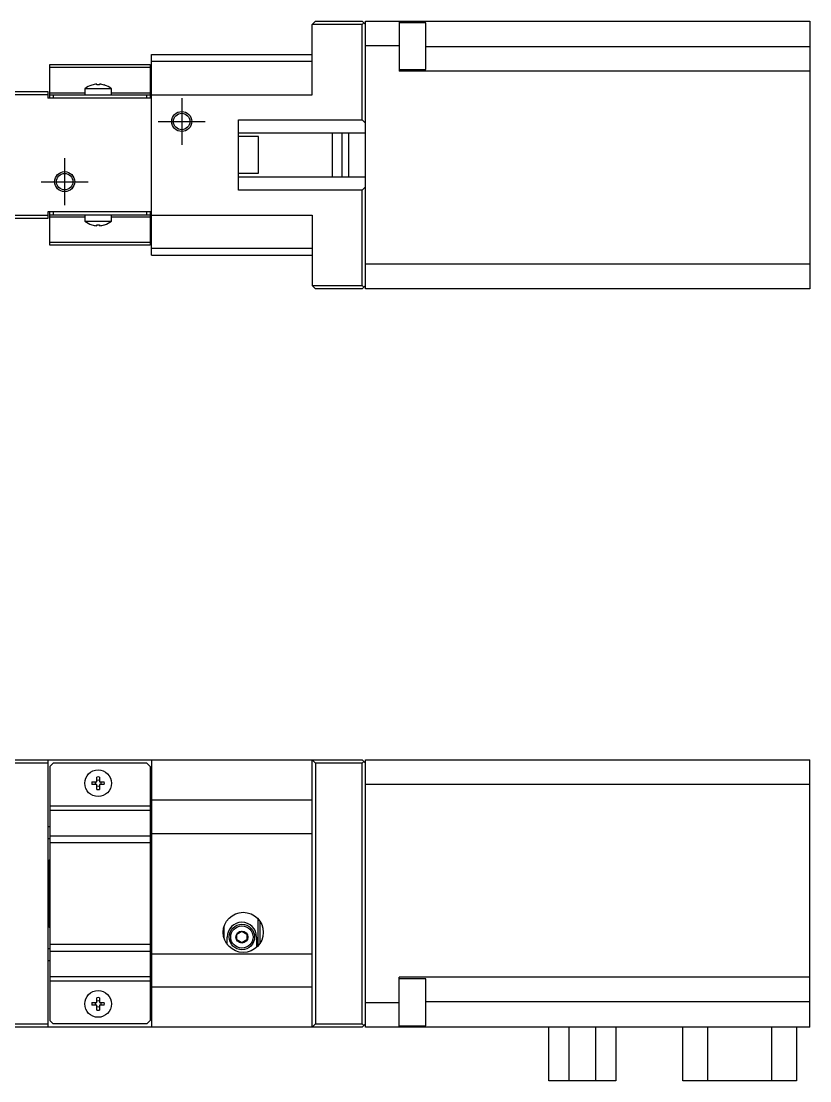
# Model space of a CAD drawing. Extents: x 0 to 668, y -8 to 417.
# Drawn here: x 195.3 to 313.2, y 258.3 to 416.7 of the extents above; entities that cross this region are included whole.
import ezdxf

# ---------------------------------------------------------------- set-up
doc = ezdxf.new("R2010")
doc.units = 0
doc.header["$LTSCALE"] = 0.5
doc.linetypes.add('CENTER', pattern=[50.8, 31.75, -6.35, 6.35, -6.35])
for name, color, linetype in [('MSM_CENTER', 1, 'CENTER'), ('MSM_CONTINUOUS', 7, 'CONTINUOUS'), ('MSM_NARROW', 5, 'CONTINUOUS')]:
    doc.layers.add(name, color=color, linetype=linetype)

msp = doc.modelspace()

# ---------------------------------------------------------------- linework, layer by layer
at = {"layer": 'MSM_CENTER'}
for p, q in [((219.25, 405.25), (219.25, 398.25)), ((215.75, 401.75), (222.75, 401.75)), ((201.75, 396.25), (201.75, 389.25)), ((198.25, 392.75), (205.25, 392.75))]:
    msp.add_line(p, q, dxfattribs=at)
at = {"layer": 'MSM_CONTINUOUS'}
for p, q in [((239.25, 416.75), (238.75, 416.25)), ((239.25, 416.75), (246.25, 416.75)), ((246.75, 416.25), (246.25, 416.75)), ((246.75, 376.75), (246.75, 416.75)), ((246.75, 416.75), (313.15, 416.75)), ((251.75, 416.75), (251.75, 409.26)), ((313.15, 416.75), (313.15, 376.75)), ((246.25, 416.25), (238.75, 416.25)), ((238.75, 405.75), (238.75, 416.25)), ((246.25, 416.25), (246.5, 416.5)), ((246.25, 402), (246.25, 416.25)), ((255.75, 416.51), (251.75, 416.51)), ((255.75, 409.51), (255.75, 416.51)), ((251.75, 413.05), (246.75, 413.05)), ((255.75, 412.96), (313.15, 412.96)), ((214.75, 381.75), (214.75, 411.75)), ((214.75, 411.75), (238.75, 411.75)), ((214.75, 410.75), (238.75, 410.75)), ((199.55, 405.25), (199.55, 410.25)), ((199.55, 410.25), (214.55, 410.25)), ((214.55, 409.81), (199.55, 409.81)), ((214.55, 410.25), (214.55, 405.25)), ((251.75, 409.51), (255.75, 409.51)), ((313.15, 409.26), (251.75, 409.26)), ((206.55, 407.21), (206.55, 407.34)), ((206.95, 407.34), (206.95, 407.21)), ((185.75, 406.25), (199.25, 406.25)), ((199.25, 405.75), (185.75, 405.75)), ((199.25, 406.25), (199.25, 405.25)), ((199.55, 406.04), (204.75, 406.04)), ((199.55, 405.75), (214.55, 405.75)), ((200.05, 405.75), (200.05, 405.25)), ((208.75, 406.65), (204.75, 406.65)), ((204.75, 406.65), (204.75, 405.75)), ((205.82, 407.21), (205.8, 407.21)), ((206.95, 407.21), (206.55, 407.21)), ((207.7, 407.21), (207.68, 407.21)), ((208.75, 405.75), (208.75, 406.65)), ((208.75, 406.04), (214.55, 406.04)), ((214.05, 405.25), (214.05, 405.75)), ((214.75, 405.75), (238.75, 405.75)), ((214.75, 405.25), (199.25, 405.25)), ((227.75, 402), (246.25, 402)), ((227.75, 391.5), (227.75, 402)), ((246.75, 401.5), (246.25, 402)), ((246.75, 400), (227.75, 400)), ((230.75, 399.5), (227.75, 399.5)), ((230.75, 394), (230.75, 399.5)), ((241.75, 400), (241.75, 393.5)), ((243.25, 393.5), (243.25, 400)), ((244.25, 393.5), (244.25, 400)), ((227.75, 394), (230.75, 394)), ((227.75, 393.5), (246.75, 393.5)), ((246.25, 391.5), (227.75, 391.5)), ((246.25, 391.5), (246.75, 392)), ((246.25, 377.25), (246.25, 391.5)), ((214.75, 388.25), (199.25, 388.25)), ((199.25, 388.25), (199.25, 387.25)), ((199.55, 383.25), (199.55, 388.25)), ((200.05, 388.25), (200.05, 387.75)), ((214.05, 387.75), (214.05, 388.25)), ((214.55, 388.25), (214.55, 383.25)), ((199.25, 387.25), (186.25, 387.25)), ((186.36, 387.75), (199.25, 387.75)), ((214.55, 387.75), (199.55, 387.75)), ((204.75, 387.46), (199.55, 387.46)), ((204.75, 387.75), (204.75, 386.85)), ((204.75, 386.85), (208.75, 386.85)), ((208.75, 386.85), (208.75, 387.75)), ((214.55, 387.46), (208.75, 387.46)), ((214.75, 387.75), (238.75, 387.75)), ((238.75, 387.75), (238.75, 377.25)), ((205.8, 386.29), (205.82, 386.29)), ((206.55, 386.29), (206.95, 386.29)), ((206.55, 386.16), (206.55, 386.29)), ((206.95, 386.29), (206.95, 386.16)), ((207.68, 386.29), (207.7, 386.29)), ((199.55, 383.69), (214.55, 383.69)), ((214.55, 383.25), (199.55, 383.25)), ((238.75, 382.75), (214.75, 382.75)), ((214.75, 381.75), (238.75, 381.75)), ((246.75, 380.45), (313.15, 380.45)), ((238.75, 377.25), (239.25, 376.75)), ((238.75, 377.25), (246.25, 377.25)), ((246.5, 377), (246.25, 377.25)), ((246.25, 376.75), (246.75, 377.25)), ((246.25, 376.75), (239.25, 376.75)), ((313.15, 376.75), (246.75, 376.75)), ((185.75, 306.3), (246.25, 306.3)), ((199.25, 306.3), (199.25, 266.3)), ((214.75, 306.3), (214.75, 266.3)), ((238.75, 266.3), (238.75, 306.3)), ((238.75, 306.3), (239.25, 305.8)), ((246.75, 305.8), (246.25, 306.3)), ((246.25, 305.8), (246.5, 306.05)), ((246.75, 266.3), (246.75, 306.3)), ((246.75, 306.3), (313.15, 306.3)), ((313.15, 266.3), (313.15, 306.3)), ((199.25, 305.8), (186.86, 305.8)), ((200.05, 305.8), (199.55, 305.3)), ((199.55, 305.3), (199.55, 267.3)), ((214.05, 305.8), (200.05, 305.8)), ((214.55, 305.3), (214.05, 305.8)), ((214.55, 305.3), (214.55, 267.3)), ((246.25, 305.8), (239.25, 305.8)), ((239.25, 305.8), (239.25, 266.8)), ((246.25, 266.8), (246.25, 305.8)), ((205.82, 303), (206.55, 303)), ((206.55, 303), (206.55, 303.73)), ((206.95, 303.73), (206.95, 303)), ((206.95, 303), (207.68, 303)), ((206.55, 302.6), (205.82, 302.6)), ((206.55, 301.87), (206.55, 302.6)), ((207.68, 302.6), (206.95, 302.6)), ((206.95, 302.6), (206.95, 301.87)), ((313.15, 302.6), (246.75, 302.6)), ((214.75, 300.3), (238.75, 300.3)), ((199.55, 299.42), (214.55, 299.42)), ((214.55, 298.71), (199.55, 298.71)), ((199.55, 296.3), (199.25, 296.3)), ((214.75, 296.3), (214.55, 296.3)), ((199.55, 294.95), (214.55, 294.95)), ((214.75, 295.3), (238.75, 295.3)), ((199.25, 294.55), (199.55, 294.55)), ((214.55, 293.89), (199.55, 293.89)), ((214.58, 294.18), (214.55, 294.18)), ((214.58, 278.42), (214.58, 294.18)), ((214.75, 293.57), (214.58, 293.57)), ((214.55, 293.13), (214.58, 293.13)), ((214.55, 292.54), (214.58, 292.54)), ((199.45, 291.3), (199.25, 291.1)), ((199.45, 291.3), (199.45, 281.3)), ((199.55, 291.3), (199.45, 291.3)), ((214.75, 291.07), (214.58, 291.07)), ((214.58, 288.57), (214.75, 288.57)), ((214.75, 284.03), (214.58, 284.03)), ((230.65, 282.54), (230.65, 278.46)), ((230.95, 282.16), (230.95, 278.84)), ((199.25, 281.5), (199.45, 281.3)), ((199.45, 281.3), (199.55, 281.3)), ((214.58, 281.53), (214.75, 281.53)), ((225.55, 281.27), (225.55, 279.73)), ((227.5, 280.23), (228.25, 280.67)), ((228.25, 280.67), (229, 280.23)), ((214.55, 280.06), (214.58, 280.06)), ((214.55, 279.48), (214.58, 279.48)), ((214.58, 279.03), (214.75, 279.03)), ((226.05, 278.7), (226.05, 279.8)), ((227.5, 279.37), (227.5, 280.23)), ((228.25, 278.93), (227.5, 279.37)), ((229, 279.37), (228.25, 278.93)), ((229, 280.23), (229, 279.37)), ((230.45, 279.8), (230.45, 278.26)), ((199.55, 278.05), (199.25, 278.05)), ((199.55, 278.71), (214.55, 278.71)), ((214.55, 277.65), (199.55, 277.65)), ((214.55, 278.42), (214.58, 278.42)), ((214.75, 277.3), (238.75, 277.3)), ((199.25, 276.3), (199.55, 276.3)), ((214.55, 276.3), (214.75, 276.3)), ((199.55, 273.89), (214.55, 273.89)), ((214.55, 273.18), (199.55, 273.18)), ((251.75, 266.3), (251.75, 273.79)), ((313.15, 273.79), (251.75, 273.79)), ((255.75, 273.54), (251.75, 273.54)), ((255.75, 266.54), (255.75, 273.54)), ((238.75, 272.3), (214.75, 272.3)), ((205.82, 270), (206.55, 270)), ((206.55, 269.6), (205.82, 269.6)), ((206.55, 270), (206.55, 270.73)), ((206.55, 268.87), (206.55, 269.6)), ((206.95, 270.73), (206.95, 270)), ((206.95, 270), (207.68, 270)), ((207.68, 269.6), (206.95, 269.6)), ((206.95, 269.6), (206.95, 268.87)), ((246.75, 270), (251.75, 270)), ((313.15, 270.09), (255.75, 270.09)), ((246.25, 266.3), (185.75, 266.3)), ((186.86, 266.8), (199.25, 266.8)), ((199.55, 267.3), (200.05, 266.8)), ((214.05, 266.8), (200.05, 266.8)), ((214.05, 266.8), (214.55, 267.3)), ((239.25, 266.8), (238.75, 266.3)), ((239.25, 266.8), (246.25, 266.8)), ((246.5, 266.55), (246.25, 266.8)), ((246.25, 266.3), (246.75, 266.8)), ((313.15, 266.3), (246.75, 266.3)), ((251.75, 266.54), (255.75, 266.54)), ((274.15, 258.3), (274.15, 266.3)), ((277.15, 266.3), (277.15, 258.3)), ((281.15, 258.3), (281.15, 266.3)), ((284.15, 266.3), (284.15, 258.3)), ((294.15, 258.3), (294.15, 266.3)), ((297.85, 266.3), (297.85, 258.3)), ((307.45, 258.3), (307.45, 266.3)), ((311.15, 266.3), (311.15, 258.3)), ((284.15, 258.3), (274.15, 258.3)), ((311.15, 258.3), (294.15, 258.3))]:
    msp.add_line(p, q, dxfattribs=at)
for centre, radius in [((219.25, 401.75), 1.23), ((201.75, 392.75), 1.23), ((206.75, 302.8), 2), ((228.45, 280.5), 3), ((228.25, 279.8), 1.9), ((228.25, 279.8), 1.67), ((228.25, 279.8), 0.9), ((206.75, 269.8), 2)]:
    msp.add_circle(centre, radius, dxfattribs=at)
for centre, radius, start, end in [((206.75, 404.15), 3.19, 93.5904, 106.9053), ((206.75, 404.15), 3.19, 73.0947, 86.4097), ((206.75, 404.15), 3.2, 107.27, 128.6822), ((206.75, 404.15), 3.2, 51.3178, 72.73), ((206.75, 389.35), 3.2, 231.3178, 252.73), ((206.75, 389.35), 3.2, 287.27, 308.6822), ((206.75, 389.35), 3.19, 253.0947, 266.4096), ((206.75, 389.35), 3.19, 273.5903, 286.9053), ((206.75, 302.8), 0.95, 167.8468, 192.1532), ((206.75, 302.8), 0.435, 152.6335, 207.3665), ((206.75, 302.8), 0.95, 77.8468, 102.1532), ((206.75, 302.8), 0.435, 62.6335, 117.3665), ((206.75, 302.8), 0.435, 332.6335, 27.3665), ((206.75, 302.8), 0.95, 347.8468, 12.1532), ((206.75, 302.8), 0.435, 242.6335, 297.3665), ((206.75, 302.8), 0.95, 257.8468, 282.1532), ((228.25, 279.8), 2.2, 0.0004, 179.9996), ((206.75, 269.8), 0.95, 167.8468, 192.1532), ((206.75, 269.8), 0.435, 152.6335, 207.3665), ((206.75, 269.8), 0.95, 77.8468, 102.1532), ((206.75, 269.8), 0.435, 62.6335, 117.3665), ((206.75, 269.8), 0.435, 242.6335, 297.3665), ((206.75, 269.8), 0.435, 332.6335, 27.3665), ((206.75, 269.8), 0.95, 347.8468, 12.1532), ((206.75, 269.8), 0.95, 257.8468, 282.1532)]:
    msp.add_arc(centre, radius, start, end, dxfattribs=at)
at = {"layer": 'MSM_NARROW'}
for centre in [(219.25, 401.75), (201.75, 392.75)]:
    msp.add_circle(centre, 1.5, dxfattribs=at)

doc.saveas('drawing.dxf')
